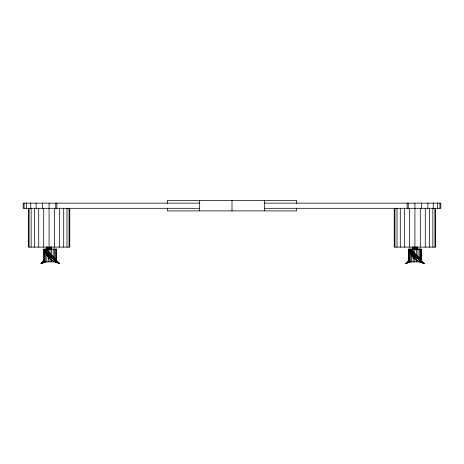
<?xml version="1.0" encoding="UTF-8"?>
<svg xmlns="http://www.w3.org/2000/svg" width="464" height="464" viewBox="0 0 464 464"><rect width="100%" height="100%" fill="white"/><g stroke="black" fill="none" stroke-linecap="round" stroke-linejoin="round"><path stroke-width="0.7" d="M46.968 250.009L45.576 249.209L45.542 252.259L47.148 255.705L49.364 258.46L53.986 261.69L59.549 263.453L52.09 255.618L49.909 255.618C46.922 253.031 42.352 244.656 49.59 252.694M411.736 250.009L410.344 249.209L410.309 252.259L411.922 255.705L414.132 258.46L418.754 261.69L424.316 263.453L416.858 255.618L414.677 255.618C411.69 253.031 407.119 244.656 414.358 252.694M54.891 249.51L54.793 249.11L54.12 249.51M419.659 249.51L419.56 249.11L418.888 249.51M43.72 260.658L40.994 263.453L46.626 261.65M408.9 260.252L405.762 263.453L411.4 261.65M54.323 249.51L54.793 249.11L55.094 249.51M419.096 249.51L419.56 249.11L419.868 249.51M45.46 261.65L40.994 263.453L41.447 263.25M410.234 261.65L405.762 263.453L406.215 263.25M48.36 252.01L48.911 251.998L53.685 257.392L53.215 257.491L53.215 249.11M413.134 252.01L413.685 251.998L418.453 257.392M199.665 203.133L23.2 203.133L23.2 208.307L199.665 208.307M264.335 203.133L440.8 203.133L440.8 208.307L264.335 208.307M45.35 250.009L45.814 250.009M410.124 250.009L410.582 250.009M46.011 250.467L47.421 250.467M410.779 250.467L412.189 250.467M45.298 250.705L46.127 250.705M410.072 250.705L410.895 250.705M411.609 250.705L412.438 250.705M45.431 251.848L48.714 251.795M410.199 251.848L413.482 251.795M45.542 252.259L47.09 252.259M410.309 252.259L411.858 252.259M45.687 252.694L47.432 252.694M410.454 252.694L412.2 252.694M45.727 252.805L47.514 252.805M410.495 252.805L412.281 252.805M47.746 253.1L49.909 253.1M412.513 253.1L414.555 253.1M46 253.46L48.041 253.46M410.768 253.46L412.809 253.46M46.313 254.197L48.656 254.197M411.081 254.197L413.424 254.197M48.801 254.371L50.982 254.371M413.575 254.371L415.75 254.371M51.313 254.875L51.655 254.875M415.918 254.875L416.504 254.875M46.742 254.98L49.335 254.98M411.516 254.98L414.108 254.98M47.189 255.763L50.042 255.763L54.856 260.252L59.549 263.453L57.565 263.036M411.957 255.763L414.81 255.763L419.63 260.252L424.316 263.453L422.333 263.036M47.56 256.285L50.535 256.285M412.328 256.285L415.303 256.285M47.717 256.511L50.75 256.511M412.49 256.511L415.518 256.511M51.057 256.836L53.18 256.836M415.825 256.836L417.948 256.836M48.204 257.184L51.405 257.184M412.977 257.184L416.179 257.184M48.714 257.752L51.98 257.752M413.482 257.752L416.753 257.752M52.258 258.019L54.247 258.019M417.026 258.019L419.015 258.019M49.103 258.187L52.432 258.187M413.871 258.187L417.206 258.187M53.557 259.173L55.338 259.173M418.325 259.173L420.106 259.173M50.808 259.701L51.922 259.701M415.576 259.701L416.689 259.701M51.591 260.252L56.446 260.292M416.365 260.252L419.63 260.252M419.676 260.292L421.213 260.292M56.318 261.383L57.559 261.383M421.092 261.383L422.327 261.383M42.688 261.65L46.551 261.69M53.911 261.65L56.689 261.65M407.456 261.65L411.324 261.69M418.685 261.65L421.457 261.65M54.978 261.858L43.79 261.858L43.79 249.11L56.533 249.11L56.533 261.151M419.746 261.858L408.558 261.858L408.558 249.11L421.3 249.11L421.3 261.151M43.952 262.45L44.811 262.45M55.732 262.45L57.118 262.653M57.797 262.433L58.661 262.433M408.72 262.45L409.579 262.45M420.5 262.45L421.886 262.653M422.565 262.433L423.429 262.433M41.644 262.653L43.419 262.653M56.341 262.653L58.122 262.653M406.412 262.653L408.192 262.653M421.109 262.653L422.89 262.653M42.45 263.036L42.978 263.036M407.218 263.036L407.746 263.036M41.058 263.25L42.021 263.25M58.516 263.25L59.479 263.25M405.826 263.25L406.789 263.25M423.29 263.25L424.253 263.25M439.918 203.133L439.918 208.307M437.332 203.133L437.332 208.307M435.626 208.307L435.621 247.115L394.232 247.115L394.232 208.307M434.919 208.307L434.919 247.115M433.225 203.133L433.225 208.307M432.854 208.307L432.854 247.115M429.565 208.307L429.565 247.115M427.866 203.133L427.866 208.307M425.279 208.307L425.279 247.115M421.625 203.133L421.625 208.307M421.126 249.11L421.126 261.151M420.372 249.11L420.372 259.736M420.285 208.307L420.285 247.115M419.328 249.11L419.328 259.028M417.983 249.11L417.983 257.491M417.484 247.115L417.496 249.232M417.322 247.115L417.322 249.232M416.979 247.115L416.979 249.232M416.504 247.115L416.504 249.232M416.428 249.11L416.428 255.275M416.428 259.765L416.428 261.858M415.918 247.115L415.918 249.232M415.268 247.115L415.268 249.232M414.932 203.133L414.932 247.115M414.775 249.11L414.775 253.361M414.775 258.999L414.775 261.858M414.59 247.115L414.59 249.232M413.94 247.115L413.94 249.232M413.354 247.115L413.354 249.232M413.134 249.11L413.134 251.43M413.134 256.975L413.134 261.858M412.879 247.115L412.879 249.232M412.566 247.115L412.542 249.232L412.513 247.115M412.357 247.115L412.363 249.232M411.609 249.11L411.609 250.525M411.609 254.777L411.609 261.858M410.315 249.11L410.315 261.858M409.573 208.307L409.573 247.115M409.335 249.11L409.335 261.858M408.813 249.11L408.813 261.858M408.732 249.11L408.732 261.858M408.233 203.133L408.233 208.307M407.119 203.133L407.119 208.307M404.579 208.307L404.579 247.115M400.293 208.307L400.293 247.115M397.004 208.307L397.004 247.115M394.939 208.307L394.939 247.115M296.676 203.307L296.676 200.547L167.324 200.547L167.324 203.307M296.676 208.133L296.676 210.894L167.324 210.894L167.324 208.133M264.335 200.547L264.335 210.894M232 200.547L232 210.894M199.665 200.547L199.665 210.894M69.768 208.307L69.768 247.115L28.374 247.115L28.374 208.307M69.061 208.307L69.061 247.115M66.996 208.307L66.996 247.115M63.707 208.307L63.707 247.115M59.421 208.307L59.421 247.115M56.881 203.133L56.881 208.307M56.277 249.11L56.277 260.443M55.767 203.133L55.767 208.307M55.605 249.11L55.605 259.736M54.555 249.11L54.555 259.028M54.427 208.307L54.427 247.115M51.637 247.115L51.661 255.275M51.661 259.765L51.661 261.858M51.568 247.115L51.568 249.232M51.458 247.115L51.458 249.232M51.313 247.115L51.313 249.232M50.901 247.115L50.901 249.232M50.361 247.115L50.361 249.232M50.008 249.11L50.008 253.361M50.008 258.999L50.008 261.858M49.741 247.115L49.741 249.232M49.068 203.133L49.068 249.232M48.401 247.115L48.401 249.232M48.36 249.11L48.36 251.43M48.36 256.975L48.36 261.858M47.775 247.115L47.775 249.232M47.241 247.115L47.241 249.232M47.038 247.115L47.038 249.232M46.829 247.115L46.841 250.525M46.841 254.777L46.841 261.858M46.574 247.115L46.574 249.232M46.504 247.115L46.481 249.232M45.547 249.11L45.547 261.858M44.567 249.11L44.567 261.858M43.964 249.11L43.964 261.858M43.715 208.307L43.715 247.115M42.375 203.133L42.375 208.307M38.721 208.307L38.721 247.115M36.134 203.133L36.134 208.307M34.435 208.307L34.435 247.115M31.146 208.307L31.146 247.115M30.775 203.133L30.775 208.307M29.081 208.307L29.081 247.115M26.668 203.133L26.668 208.307M24.082 203.133L24.082 208.307"/></g></svg>
